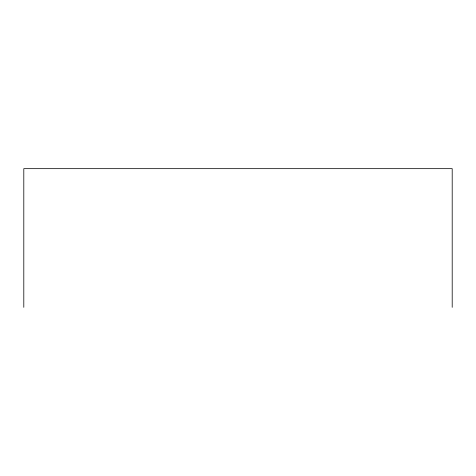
<?xml version="1.0" encoding="UTF-8"?>
<svg xmlns="http://www.w3.org/2000/svg" width="476" height="476" viewBox="0 0 476 476"><rect width="100%" height="100%" fill="white"/><g stroke="black" fill="none" stroke-linecap="round" stroke-linejoin="round"><path stroke-width="0.71" d="M452.2 307.341L452.2 168.659L23.8 168.659L23.8 307.341"/></g></svg>
